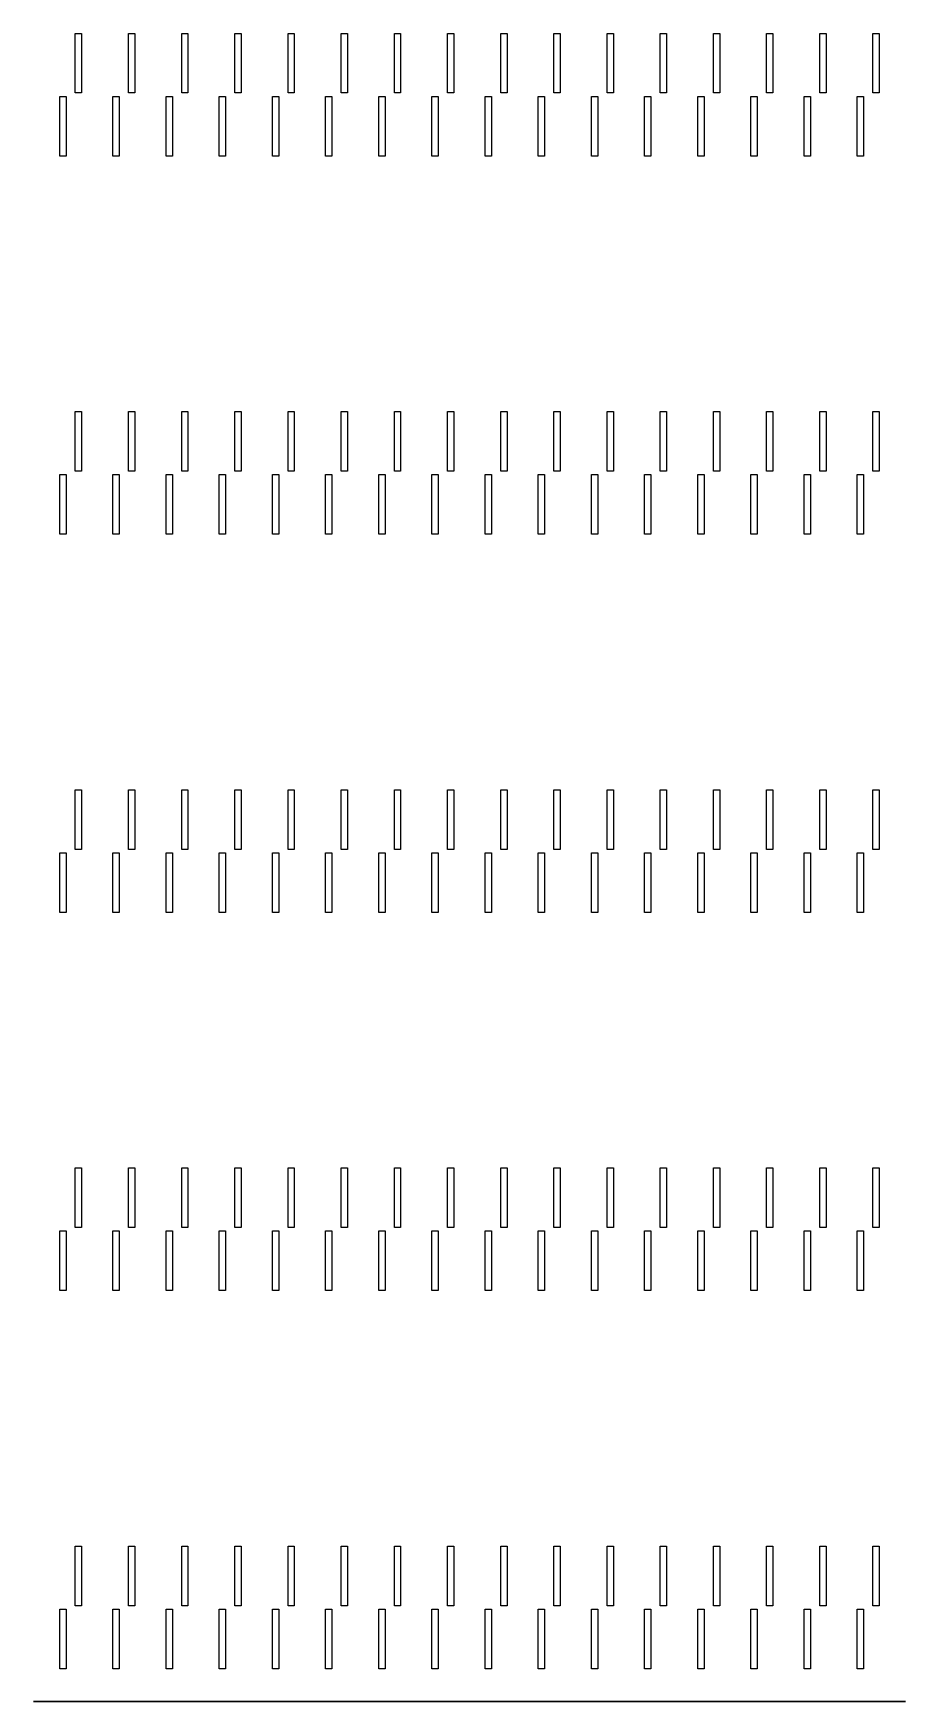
# Model space of a CAD drawing. Header units: millimetres. Extents: x 1004 to 3346, y 762 to 5240.
import ezdxf

# ---------------------------------------------------------------- set-up
doc = ezdxf.new("R2010")
doc.units = ezdxf.units.MM

msp = doc.modelspace()

# ---------------------------------------------------------------- linework, layer by layer
for p, q in [((1116.8, 5079.9), (1116.8, 5239.9)), ((1116.8, 5239.9), (1133.7, 5239.9)), ((1133.7, 5239.9), (1133.7, 5079.9)), ((1259.6, 5079.9), (1259.6, 5239.9)), ((1259.6, 5239.9), (1276.5, 5239.9)), ((1276.5, 5239.9), (1276.5, 5079.9)), ((1402.3, 5079.9), (1402.3, 5239.9)), ((1402.3, 5239.9), (1419.2, 5239.9)), ((1419.2, 5239.9), (1419.2, 5079.9)), ((1545.1, 5079.9), (1545.1, 5239.9)), ((1545.1, 5239.9), (1562, 5239.9)), ((1562, 5239.9), (1562, 5079.9)), ((1687.8, 5079.9), (1687.8, 5239.9)), ((1687.8, 5239.9), (1704.7, 5239.9)), ((1704.7, 5239.9), (1704.7, 5079.9)), ((1830.6, 5079.9), (1830.6, 5239.9)), ((1830.6, 5239.9), (1847.5, 5239.9)), ((1847.5, 5239.9), (1847.5, 5079.9)), ((1973.3, 5079.9), (1973.3, 5239.9)), ((1973.3, 5239.9), (1990.2, 5239.9)), ((1990.2, 5239.9), (1990.2, 5079.9)), ((2116.1, 5079.9), (2116.1, 5239.9)), ((2116.1, 5239.9), (2133, 5239.9)), ((2133, 5239.9), (2133, 5079.9)), ((2258.8, 5079.9), (2258.8, 5239.9)), ((2258.8, 5239.9), (2275.7, 5239.9)), ((2275.7, 5239.9), (2275.7, 5079.9)), ((2401.6, 5079.9), (2401.6, 5239.9)), ((2401.6, 5239.9), (2418.5, 5239.9)), ((2418.5, 5239.9), (2418.5, 5079.9)), ((2544.3, 5079.9), (2544.3, 5239.9)), ((2544.3, 5239.9), (2561.2, 5239.9)), ((2561.2, 5239.9), (2561.2, 5079.9)), ((2687.1, 5079.9), (2687.1, 5239.9)), ((2687.1, 5239.9), (2704, 5239.9)), ((2704, 5239.9), (2704, 5079.9)), ((2829.8, 5079.9), (2829.8, 5239.9)), ((2829.8, 5239.9), (2846.7, 5239.9)), ((2846.7, 5239.9), (2846.7, 5079.9)), ((2972.6, 5079.9), (2972.6, 5239.9)), ((2972.6, 5239.9), (2989.5, 5239.9)), ((2989.5, 5239.9), (2989.5, 5079.9)), ((3115.3, 5079.9), (3115.3, 5239.9)), ((3115.3, 5239.9), (3132.2, 5239.9)), ((3132.2, 5239.9), (3132.2, 5079.9)), ((3258.1, 5079.9), (3258.1, 5239.9)), ((3258.1, 5239.9), (3275, 5239.9)), ((3275, 5239.9), (3275, 5079.9)), ((1075, 4910.7), (1075, 5070.7)), ((1075, 5070.7), (1091.9, 5070.7)), ((1091.9, 5070.7), (1091.9, 4910.7)), ((1133.7, 5079.9), (1116.8, 5079.9)), ((1217.7, 4910.7), (1217.7, 5070.7)), ((1217.7, 5070.7), (1234.6, 5070.7)), ((1234.6, 5070.7), (1234.6, 4910.7)), ((1276.5, 5079.9), (1259.6, 5079.9)), ((1360.5, 4910.7), (1360.5, 5070.7)), ((1360.5, 5070.7), (1377.4, 5070.7)), ((1377.4, 5070.7), (1377.4, 4910.7)), ((1419.2, 5079.9), (1402.3, 5079.9)), ((1503.2, 4910.7), (1503.2, 5070.7)), ((1503.2, 5070.7), (1520.1, 5070.7)), ((1520.1, 5070.7), (1520.1, 4910.7)), ((1562, 5079.9), (1545.1, 5079.9)), ((1646, 4910.7), (1646, 5070.7)), ((1646, 5070.7), (1662.9, 5070.7)), ((1662.9, 5070.7), (1662.9, 4910.7)), ((1704.7, 5079.9), (1687.8, 5079.9)), ((1788.7, 4910.7), (1788.7, 5070.7)), ((1788.7, 5070.7), (1805.6, 5070.7)), ((1805.6, 5070.7), (1805.6, 4910.7)), ((1847.5, 5079.9), (1830.6, 5079.9)), ((1931.5, 4910.7), (1931.5, 5070.7)), ((1931.5, 5070.7), (1948.4, 5070.7)), ((1948.4, 5070.7), (1948.4, 4910.7)), ((1990.2, 5079.9), (1973.3, 5079.9)), ((2074.2, 4910.7), (2074.2, 5070.7)), ((2074.2, 5070.7), (2091.1, 5070.7)), ((2091.1, 5070.7), (2091.1, 4910.7)), ((2133, 5079.9), (2116.1, 5079.9)), ((2217, 4910.7), (2217, 5070.7)), ((2217, 5070.7), (2233.9, 5070.7)), ((2233.9, 5070.7), (2233.9, 4910.7)), ((2275.7, 5079.9), (2258.8, 5079.9)), ((2359.7, 4910.7), (2359.7, 5070.7)), ((2359.7, 5070.7), (2376.6, 5070.7)), ((2376.6, 5070.7), (2376.6, 4910.7)), ((2418.5, 5079.9), (2401.6, 5079.9)), ((2502.5, 4910.7), (2502.5, 5070.7)), ((2502.5, 5070.7), (2519.4, 5070.7)), ((2519.4, 5070.7), (2519.4, 4910.7)), ((2561.2, 5079.9), (2544.3, 5079.9)), ((2645.2, 4910.7), (2645.2, 5070.7)), ((2645.2, 5070.7), (2662.1, 5070.7)), ((2662.1, 5070.7), (2662.1, 4910.7)), ((2704, 5079.9), (2687.1, 5079.9)), ((2788, 4910.7), (2788, 5070.7)), ((2788, 5070.7), (2804.9, 5070.7)), ((2804.9, 5070.7), (2804.9, 4910.7)), ((2846.7, 5079.9), (2829.8, 5079.9)), ((2930.7, 4910.7), (2930.7, 5070.7)), ((2930.7, 5070.7), (2947.6, 5070.7)), ((2947.6, 5070.7), (2947.6, 4910.7)), ((2989.5, 5079.9), (2972.6, 5079.9)), ((3073.5, 4910.7), (3073.5, 5070.7)), ((3073.5, 5070.7), (3090.4, 5070.7)), ((3090.4, 5070.7), (3090.4, 4910.7)), ((3132.2, 5079.9), (3115.3, 5079.9)), ((3216.2, 4910.7), (3216.2, 5070.7)), ((3216.2, 5070.7), (3233.1, 5070.7)), ((3233.1, 5070.7), (3233.1, 4910.7)), ((3275, 5079.9), (3258.1, 5079.9)), ((1091.9, 4910.7), (1075, 4910.7)), ((1234.6, 4910.7), (1217.7, 4910.7)), ((1377.4, 4910.7), (1360.5, 4910.7)), ((1520.1, 4910.7), (1503.2, 4910.7)), ((1662.9, 4910.7), (1646, 4910.7)), ((1805.6, 4910.7), (1788.7, 4910.7)), ((1948.4, 4910.7), (1931.5, 4910.7)), ((2091.1, 4910.7), (2074.2, 4910.7)), ((2233.9, 4910.7), (2217, 4910.7)), ((2376.6, 4910.7), (2359.7, 4910.7)), ((2519.4, 4910.7), (2502.5, 4910.7)), ((2662.1, 4910.7), (2645.2, 4910.7)), ((2804.9, 4910.7), (2788, 4910.7)), ((2947.6, 4910.7), (2930.7, 4910.7)), ((3090.4, 4910.7), (3073.5, 4910.7)), ((3233.1, 4910.7), (3216.2, 4910.7)), ((1116.8, 4064.7), (1116.8, 4224.7)), ((1116.8, 4224.7), (1133.7, 4224.7)), ((1133.7, 4224.7), (1133.7, 4064.7)), ((1259.6, 4064.7), (1259.6, 4224.7)), ((1259.6, 4224.7), (1276.5, 4224.7)), ((1276.5, 4224.7), (1276.5, 4064.7)), ((1402.3, 4064.7), (1402.3, 4224.7)), ((1402.3, 4224.7), (1419.2, 4224.7)), ((1419.2, 4224.7), (1419.2, 4064.7)), ((1545.1, 4064.7), (1545.1, 4224.7)), ((1545.1, 4224.7), (1562, 4224.7)), ((1562, 4224.7), (1562, 4064.7)), ((1687.8, 4064.7), (1687.8, 4224.7)), ((1687.8, 4224.7), (1704.7, 4224.7)), ((1704.7, 4224.7), (1704.7, 4064.7)), ((1830.6, 4064.7), (1830.6, 4224.7)), ((1830.6, 4224.7), (1847.5, 4224.7)), ((1847.5, 4224.7), (1847.5, 4064.7)), ((1973.3, 4064.7), (1973.3, 4224.7)), ((1973.3, 4224.7), (1990.2, 4224.7)), ((1990.2, 4224.7), (1990.2, 4064.7)), ((2116.1, 4064.7), (2116.1, 4224.7)), ((2116.1, 4224.7), (2133, 4224.7)), ((2133, 4224.7), (2133, 4064.7)), ((2258.8, 4064.7), (2258.8, 4224.7)), ((2258.8, 4224.7), (2275.7, 4224.7)), ((2275.7, 4224.7), (2275.7, 4064.7)), ((2401.6, 4064.7), (2401.6, 4224.7)), ((2401.6, 4224.7), (2418.5, 4224.7)), ((2418.5, 4224.7), (2418.5, 4064.7)), ((2544.3, 4064.7), (2544.3, 4224.7)), ((2544.3, 4224.7), (2561.2, 4224.7)), ((2561.2, 4224.7), (2561.2, 4064.7)), ((2687.1, 4064.7), (2687.1, 4224.7)), ((2687.1, 4224.7), (2704, 4224.7)), ((2704, 4224.7), (2704, 4064.7)), ((2829.8, 4064.7), (2829.8, 4224.7)), ((2829.8, 4224.7), (2846.7, 4224.7)), ((2846.7, 4224.7), (2846.7, 4064.7)), ((2972.6, 4064.7), (2972.6, 4224.7)), ((2972.6, 4224.7), (2989.5, 4224.7)), ((2989.5, 4224.7), (2989.5, 4064.7)), ((3115.3, 4064.7), (3115.3, 4224.7)), ((3115.3, 4224.7), (3132.2, 4224.7)), ((3132.2, 4224.7), (3132.2, 4064.7)), ((3258.1, 4064.7), (3258.1, 4224.7)), ((3258.1, 4224.7), (3275, 4224.7)), ((3275, 4224.7), (3275, 4064.7)), ((1075, 3895.5), (1075, 4055.5)), ((1075, 4055.5), (1091.9, 4055.5)), ((1091.9, 4055.5), (1091.9, 3895.5)), ((1133.7, 4064.7), (1116.8, 4064.7)), ((1217.7, 3895.5), (1217.7, 4055.5)), ((1217.7, 4055.5), (1234.6, 4055.5)), ((1234.6, 4055.5), (1234.6, 3895.5)), ((1276.5, 4064.7), (1259.6, 4064.7)), ((1360.5, 3895.5), (1360.5, 4055.5)), ((1360.5, 4055.5), (1377.4, 4055.5)), ((1377.4, 4055.5), (1377.4, 3895.5)), ((1419.2, 4064.7), (1402.3, 4064.7)), ((1503.2, 3895.5), (1503.2, 4055.5)), ((1503.2, 4055.5), (1520.1, 4055.5)), ((1520.1, 4055.5), (1520.1, 3895.5)), ((1562, 4064.7), (1545.1, 4064.7)), ((1646, 3895.5), (1646, 4055.5)), ((1646, 4055.5), (1662.9, 4055.5)), ((1662.9, 4055.5), (1662.9, 3895.5)), ((1704.7, 4064.7), (1687.8, 4064.7)), ((1788.7, 3895.5), (1788.7, 4055.5)), ((1788.7, 4055.5), (1805.6, 4055.5)), ((1805.6, 4055.5), (1805.6, 3895.5)), ((1847.5, 4064.7), (1830.6, 4064.7)), ((1931.5, 3895.5), (1931.5, 4055.5)), ((1931.5, 4055.5), (1948.4, 4055.5)), ((1948.4, 4055.5), (1948.4, 3895.5)), ((1990.2, 4064.7), (1973.3, 4064.7)), ((2074.2, 3895.5), (2074.2, 4055.5)), ((2074.2, 4055.5), (2091.1, 4055.5)), ((2091.1, 4055.5), (2091.1, 3895.5)), ((2133, 4064.7), (2116.1, 4064.7)), ((2217, 3895.5), (2217, 4055.5)), ((2217, 4055.5), (2233.9, 4055.5)), ((2233.9, 4055.5), (2233.9, 3895.5)), ((2275.7, 4064.7), (2258.8, 4064.7)), ((2359.7, 3895.5), (2359.7, 4055.5)), ((2359.7, 4055.5), (2376.6, 4055.5)), ((2376.6, 4055.5), (2376.6, 3895.5)), ((2418.5, 4064.7), (2401.6, 4064.7)), ((2502.5, 3895.5), (2502.5, 4055.5)), ((2502.5, 4055.5), (2519.4, 4055.5)), ((2519.4, 4055.5), (2519.4, 3895.5)), ((2561.2, 4064.7), (2544.3, 4064.7)), ((2645.2, 3895.5), (2645.2, 4055.5)), ((2645.2, 4055.5), (2662.1, 4055.5)), ((2662.1, 4055.5), (2662.1, 3895.5)), ((2704, 4064.7), (2687.1, 4064.7)), ((2788, 3895.5), (2788, 4055.5)), ((2788, 4055.5), (2804.9, 4055.5)), ((2804.9, 4055.5), (2804.9, 3895.5)), ((2846.7, 4064.7), (2829.8, 4064.7)), ((2930.7, 3895.5), (2930.7, 4055.5)), ((2930.7, 4055.5), (2947.6, 4055.5)), ((2947.6, 4055.5), (2947.6, 3895.5)), ((2989.5, 4064.7), (2972.6, 4064.7)), ((3073.5, 3895.5), (3073.5, 4055.5)), ((3073.5, 4055.5), (3090.4, 4055.5)), ((3090.4, 4055.5), (3090.4, 3895.5)), ((3132.2, 4064.7), (3115.3, 4064.7)), ((3216.2, 3895.5), (3216.2, 4055.5)), ((3216.2, 4055.5), (3233.1, 4055.5)), ((3233.1, 4055.5), (3233.1, 3895.5)), ((3275, 4064.7), (3258.1, 4064.7)), ((1091.9, 3895.5), (1075, 3895.5)), ((1234.6, 3895.5), (1217.7, 3895.5)), ((1377.4, 3895.5), (1360.5, 3895.5)), ((1520.1, 3895.5), (1503.2, 3895.5)), ((1662.9, 3895.5), (1646, 3895.5)), ((1805.6, 3895.5), (1788.7, 3895.5)), ((1948.4, 3895.5), (1931.5, 3895.5)), ((2091.1, 3895.5), (2074.2, 3895.5)), ((2233.9, 3895.5), (2217, 3895.5)), ((2376.6, 3895.5), (2359.7, 3895.5)), ((2519.4, 3895.5), (2502.5, 3895.5)), ((2662.1, 3895.5), (2645.2, 3895.5)), ((2804.9, 3895.5), (2788, 3895.5)), ((2947.6, 3895.5), (2930.7, 3895.5)), ((3090.4, 3895.5), (3073.5, 3895.5)), ((3233.1, 3895.5), (3216.2, 3895.5)), ((1116.8, 3049.5), (1116.8, 3209.5)), ((1116.8, 3209.5), (1133.7, 3209.5)), ((1133.7, 3209.5), (1133.7, 3049.5)), ((1259.6, 3049.5), (1259.6, 3209.5)), ((1259.6, 3209.5), (1276.5, 3209.5)), ((1276.5, 3209.5), (1276.5, 3049.5)), ((1402.3, 3049.5), (1402.3, 3209.5)), ((1402.3, 3209.5), (1419.2, 3209.5)), ((1419.2, 3209.5), (1419.2, 3049.5)), ((1545.1, 3049.5), (1545.1, 3209.5)), ((1545.1, 3209.5), (1562, 3209.5)), ((1562, 3209.5), (1562, 3049.5)), ((1687.8, 3049.5), (1687.8, 3209.5)), ((1687.8, 3209.5), (1704.7, 3209.5)), ((1704.7, 3209.5), (1704.7, 3049.5)), ((1830.6, 3049.5), (1830.6, 3209.5)), ((1830.6, 3209.5), (1847.5, 3209.5)), ((1847.5, 3209.5), (1847.5, 3049.5)), ((1973.3, 3049.5), (1973.3, 3209.5)), ((1973.3, 3209.5), (1990.2, 3209.5)), ((1990.2, 3209.5), (1990.2, 3049.5)), ((2116.1, 3049.5), (2116.1, 3209.5)), ((2116.1, 3209.5), (2133, 3209.5)), ((2133, 3209.5), (2133, 3049.5)), ((2258.8, 3049.5), (2258.8, 3209.5)), ((2258.8, 3209.5), (2275.7, 3209.5)), ((2275.7, 3209.5), (2275.7, 3049.5)), ((2401.6, 3049.5), (2401.6, 3209.5)), ((2401.6, 3209.5), (2418.5, 3209.5)), ((2418.5, 3209.5), (2418.5, 3049.5)), ((2544.3, 3049.5), (2544.3, 3209.5)), ((2544.3, 3209.5), (2561.2, 3209.5)), ((2561.2, 3209.5), (2561.2, 3049.5)), ((2687.1, 3049.5), (2687.1, 3209.5)), ((2687.1, 3209.5), (2704, 3209.5)), ((2704, 3209.5), (2704, 3049.5)), ((2829.8, 3049.5), (2829.8, 3209.5)), ((2829.8, 3209.5), (2846.7, 3209.5)), ((2846.7, 3209.5), (2846.7, 3049.5)), ((2972.6, 3049.5), (2972.6, 3209.5)), ((2972.6, 3209.5), (2989.5, 3209.5)), ((2989.5, 3209.5), (2989.5, 3049.5)), ((3115.3, 3049.5), (3115.3, 3209.5)), ((3115.3, 3209.5), (3132.2, 3209.5)), ((3132.2, 3209.5), (3132.2, 3049.5)), ((3258.1, 3049.5), (3258.1, 3209.5)), ((3258.1, 3209.5), (3275, 3209.5)), ((3275, 3209.5), (3275, 3049.5)), ((1133.7, 3049.5), (1116.8, 3049.5)), ((1276.5, 3049.5), (1259.6, 3049.5)), ((1419.2, 3049.5), (1402.3, 3049.5)), ((1562, 3049.5), (1545.1, 3049.5)), ((1704.7, 3049.5), (1687.8, 3049.5)), ((1847.5, 3049.5), (1830.6, 3049.5)), ((1990.2, 3049.5), (1973.3, 3049.5)), ((2133, 3049.5), (2116.1, 3049.5)), ((2275.7, 3049.5), (2258.8, 3049.5)), ((2418.5, 3049.5), (2401.6, 3049.5)), ((2561.2, 3049.5), (2544.3, 3049.5)), ((2704, 3049.5), (2687.1, 3049.5)), ((2846.7, 3049.5), (2829.8, 3049.5)), ((2989.5, 3049.5), (2972.6, 3049.5)), ((3132.2, 3049.5), (3115.3, 3049.5)), ((3275, 3049.5), (3258.1, 3049.5)), ((1075, 2880.3), (1075, 3040.3)), ((1075, 3040.3), (1091.9, 3040.3)), ((1091.9, 3040.3), (1091.9, 2880.3)), ((1217.7, 2880.3), (1217.7, 3040.3)), ((1217.7, 3040.3), (1234.6, 3040.3)), ((1234.6, 3040.3), (1234.6, 2880.3)), ((1360.5, 2880.3), (1360.5, 3040.3)), ((1360.5, 3040.3), (1377.4, 3040.3)), ((1377.4, 3040.3), (1377.4, 2880.3)), ((1503.2, 2880.3), (1503.2, 3040.3)), ((1503.2, 3040.3), (1520.1, 3040.3)), ((1520.1, 3040.3), (1520.1, 2880.3)), ((1646, 2880.3), (1646, 3040.3)), ((1646, 3040.3), (1662.9, 3040.3)), ((1662.9, 3040.3), (1662.9, 2880.3)), ((1788.7, 2880.3), (1788.7, 3040.3)), ((1788.7, 3040.3), (1805.6, 3040.3)), ((1805.6, 3040.3), (1805.6, 2880.3)), ((1931.5, 2880.3), (1931.5, 3040.3)), ((1931.5, 3040.3), (1948.4, 3040.3)), ((1948.4, 3040.3), (1948.4, 2880.3)), ((2074.2, 2880.3), (2074.2, 3040.3)), ((2074.2, 3040.3), (2091.1, 3040.3)), ((2091.1, 3040.3), (2091.1, 2880.3)), ((2217, 2880.3), (2217, 3040.3)), ((2217, 3040.3), (2233.9, 3040.3)), ((2233.9, 3040.3), (2233.9, 2880.3)), ((2359.7, 2880.3), (2359.7, 3040.3)), ((2359.7, 3040.3), (2376.6, 3040.3)), ((2376.6, 3040.3), (2376.6, 2880.3)), ((2502.5, 2880.3), (2502.5, 3040.3)), ((2502.5, 3040.3), (2519.4, 3040.3)), ((2519.4, 3040.3), (2519.4, 2880.3)), ((2645.2, 2880.3), (2645.2, 3040.3)), ((2645.2, 3040.3), (2662.1, 3040.3)), ((2662.1, 3040.3), (2662.1, 2880.3)), ((2788, 2880.3), (2788, 3040.3)), ((2788, 3040.3), (2804.9, 3040.3)), ((2804.9, 3040.3), (2804.9, 2880.3)), ((2930.7, 2880.3), (2930.7, 3040.3)), ((2930.7, 3040.3), (2947.6, 3040.3)), ((2947.6, 3040.3), (2947.6, 2880.3)), ((3073.5, 2880.3), (3073.5, 3040.3)), ((3073.5, 3040.3), (3090.4, 3040.3)), ((3090.4, 3040.3), (3090.4, 2880.3)), ((3216.2, 2880.3), (3216.2, 3040.3)), ((3216.2, 3040.3), (3233.1, 3040.3)), ((3233.1, 3040.3), (3233.1, 2880.3)), ((1091.9, 2880.3), (1075, 2880.3)), ((1234.6, 2880.3), (1217.7, 2880.3)), ((1377.4, 2880.3), (1360.5, 2880.3)), ((1520.1, 2880.3), (1503.2, 2880.3)), ((1662.9, 2880.3), (1646, 2880.3)), ((1805.6, 2880.3), (1788.7, 2880.3)), ((1948.4, 2880.3), (1931.5, 2880.3)), ((2091.1, 2880.3), (2074.2, 2880.3)), ((2233.9, 2880.3), (2217, 2880.3)), ((2376.6, 2880.3), (2359.7, 2880.3)), ((2519.4, 2880.3), (2502.5, 2880.3)), ((2662.1, 2880.3), (2645.2, 2880.3)), ((2804.9, 2880.3), (2788, 2880.3)), ((2947.6, 2880.3), (2930.7, 2880.3)), ((3090.4, 2880.3), (3073.5, 2880.3)), ((3233.1, 2880.3), (3216.2, 2880.3)), ((1116.8, 2034.3), (1116.8, 2194.3)), ((1116.8, 2194.3), (1133.7, 2194.3)), ((1133.7, 2194.3), (1133.7, 2034.3)), ((1259.6, 2034.3), (1259.6, 2194.3)), ((1259.6, 2194.3), (1276.5, 2194.3)), ((1276.5, 2194.3), (1276.5, 2034.3)), ((1402.3, 2034.3), (1402.3, 2194.3)), ((1402.3, 2194.3), (1419.2, 2194.3)), ((1419.2, 2194.3), (1419.2, 2034.3)), ((1545.1, 2034.3), (1545.1, 2194.3)), ((1545.1, 2194.3), (1562, 2194.3)), ((1562, 2194.3), (1562, 2034.3)), ((1687.8, 2034.3), (1687.8, 2194.3)), ((1687.8, 2194.3), (1704.7, 2194.3)), ((1704.7, 2194.3), (1704.7, 2034.3)), ((1830.6, 2034.3), (1830.6, 2194.3)), ((1830.6, 2194.3), (1847.5, 2194.3)), ((1847.5, 2194.3), (1847.5, 2034.3)), ((1973.3, 2034.3), (1973.3, 2194.3)), ((1973.3, 2194.3), (1990.2, 2194.3)), ((1990.2, 2194.3), (1990.2, 2034.3)), ((2116.1, 2034.3), (2116.1, 2194.3)), ((2116.1, 2194.3), (2133, 2194.3)), ((2133, 2194.3), (2133, 2034.3)), ((2258.8, 2034.3), (2258.8, 2194.3)), ((2258.8, 2194.3), (2275.7, 2194.3)), ((2275.7, 2194.3), (2275.7, 2034.3)), ((2401.6, 2034.3), (2401.6, 2194.3)), ((2401.6, 2194.3), (2418.5, 2194.3)), ((2418.5, 2194.3), (2418.5, 2034.3)), ((2544.3, 2034.3), (2544.3, 2194.3)), ((2544.3, 2194.3), (2561.2, 2194.3)), ((2561.2, 2194.3), (2561.2, 2034.3)), ((2687.1, 2034.3), (2687.1, 2194.3)), ((2687.1, 2194.3), (2704, 2194.3)), ((2704, 2194.3), (2704, 2034.3)), ((2829.8, 2034.3), (2829.8, 2194.3)), ((2829.8, 2194.3), (2846.7, 2194.3)), ((2846.7, 2194.3), (2846.7, 2034.3)), ((2972.6, 2034.3), (2972.6, 2194.3)), ((2972.6, 2194.3), (2989.5, 2194.3)), ((2989.5, 2194.3), (2989.5, 2034.3)), ((3115.3, 2034.3), (3115.3, 2194.3)), ((3115.3, 2194.3), (3132.2, 2194.3)), ((3132.2, 2194.3), (3132.2, 2034.3)), ((3258.1, 2034.3), (3258.1, 2194.3)), ((3258.1, 2194.3), (3275, 2194.3)), ((3275, 2194.3), (3275, 2034.3)), ((1075, 1865.1), (1075, 2025.1)), ((1075, 2025.1), (1091.9, 2025.1)), ((1091.9, 2025.1), (1091.9, 1865.1)), ((1133.7, 2034.3), (1116.8, 2034.3)), ((1217.7, 1865.1), (1217.7, 2025.1)), ((1217.7, 2025.1), (1234.6, 2025.1)), ((1234.6, 2025.1), (1234.6, 1865.1)), ((1276.5, 2034.3), (1259.6, 2034.3)), ((1360.5, 1865.1), (1360.5, 2025.1)), ((1360.5, 2025.1), (1377.4, 2025.1)), ((1377.4, 2025.1), (1377.4, 1865.1)), ((1419.2, 2034.3), (1402.3, 2034.3)), ((1503.2, 1865.1), (1503.2, 2025.1)), ((1503.2, 2025.1), (1520.1, 2025.1)), ((1520.1, 2025.1), (1520.1, 1865.1)), ((1562, 2034.3), (1545.1, 2034.3)), ((1646, 1865.1), (1646, 2025.1)), ((1646, 2025.1), (1662.9, 2025.1)), ((1662.9, 2025.1), (1662.9, 1865.1)), ((1704.7, 2034.3), (1687.8, 2034.3)), ((1788.7, 1865.1), (1788.7, 2025.1)), ((1788.7, 2025.1), (1805.6, 2025.1)), ((1805.6, 2025.1), (1805.6, 1865.1)), ((1847.5, 2034.3), (1830.6, 2034.3)), ((1931.5, 1865.1), (1931.5, 2025.1)), ((1931.5, 2025.1), (1948.4, 2025.1)), ((1948.4, 2025.1), (1948.4, 1865.1)), ((1990.2, 2034.3), (1973.3, 2034.3)), ((2074.2, 1865.1), (2074.2, 2025.1)), ((2074.2, 2025.1), (2091.1, 2025.1)), ((2091.1, 2025.1), (2091.1, 1865.1)), ((2133, 2034.3), (2116.1, 2034.3)), ((2217, 1865.1), (2217, 2025.1)), ((2217, 2025.1), (2233.9, 2025.1)), ((2233.9, 2025.1), (2233.9, 1865.1)), ((2275.7, 2034.3), (2258.8, 2034.3)), ((2359.7, 1865.1), (2359.7, 2025.1)), ((2359.7, 2025.1), (2376.6, 2025.1)), ((2376.6, 2025.1), (2376.6, 1865.1)), ((2418.5, 2034.3), (2401.6, 2034.3)), ((2502.5, 1865.1), (2502.5, 2025.1)), ((2502.5, 2025.1), (2519.4, 2025.1)), ((2519.4, 2025.1), (2519.4, 1865.1)), ((2561.2, 2034.3), (2544.3, 2034.3)), ((2645.2, 1865.1), (2645.2, 2025.1)), ((2645.2, 2025.1), (2662.1, 2025.1)), ((2662.1, 2025.1), (2662.1, 1865.1)), ((2704, 2034.3), (2687.1, 2034.3)), ((2788, 1865.1), (2788, 2025.1)), ((2788, 2025.1), (2804.9, 2025.1)), ((2804.9, 2025.1), (2804.9, 1865.1)), ((2846.7, 2034.3), (2829.8, 2034.3)), ((2930.7, 1865.1), (2930.7, 2025.1)), ((2930.7, 2025.1), (2947.6, 2025.1)), ((2947.6, 2025.1), (2947.6, 1865.1)), ((2989.5, 2034.3), (2972.6, 2034.3)), ((3073.5, 1865.1), (3073.5, 2025.1)), ((3073.5, 2025.1), (3090.4, 2025.1)), ((3090.4, 2025.1), (3090.4, 1865.1)), ((3132.2, 2034.3), (3115.3, 2034.3)), ((3216.2, 1865.1), (3216.2, 2025.1)), ((3216.2, 2025.1), (3233.1, 2025.1)), ((3233.1, 2025.1), (3233.1, 1865.1)), ((3275, 2034.3), (3258.1, 2034.3)), ((1091.9, 1865.1), (1075, 1865.1)), ((1234.6, 1865.1), (1217.7, 1865.1)), ((1377.4, 1865.1), (1360.5, 1865.1)), ((1520.1, 1865.1), (1503.2, 1865.1)), ((1662.9, 1865.1), (1646, 1865.1)), ((1805.6, 1865.1), (1788.7, 1865.1)), ((1948.4, 1865.1), (1931.5, 1865.1)), ((2091.1, 1865.1), (2074.2, 1865.1)), ((2233.9, 1865.1), (2217, 1865.1)), ((2376.6, 1865.1), (2359.7, 1865.1)), ((2519.4, 1865.1), (2502.5, 1865.1)), ((2662.1, 1865.1), (2645.2, 1865.1)), ((2804.9, 1865.1), (2788, 1865.1)), ((2947.6, 1865.1), (2930.7, 1865.1)), ((3090.4, 1865.1), (3073.5, 1865.1)), ((3233.1, 1865.1), (3216.2, 1865.1)), ((1116.8, 1019.1), (1116.8, 1179.1)), ((1116.8, 1179.1), (1133.7, 1179.1)), ((1133.7, 1179.1), (1133.7, 1019.1)), ((1259.6, 1019.1), (1259.6, 1179.1)), ((1259.6, 1179.1), (1276.5, 1179.1)), ((1276.5, 1179.1), (1276.5, 1019.1)), ((1402.3, 1019.1), (1402.3, 1179.1)), ((1402.3, 1179.1), (1419.2, 1179.1)), ((1419.2, 1179.1), (1419.2, 1019.1)), ((1545.1, 1019.1), (1545.1, 1179.1)), ((1545.1, 1179.1), (1562, 1179.1)), ((1562, 1179.1), (1562, 1019.1)), ((1687.8, 1019.1), (1687.8, 1179.1)), ((1687.8, 1179.1), (1704.7, 1179.1)), ((1704.7, 1179.1), (1704.7, 1019.1)), ((1830.6, 1019.1), (1830.6, 1179.1)), ((1830.6, 1179.1), (1847.5, 1179.1)), ((1847.5, 1179.1), (1847.5, 1019.1)), ((1973.3, 1019.1), (1973.3, 1179.1)), ((1973.3, 1179.1), (1990.2, 1179.1)), ((1990.2, 1179.1), (1990.2, 1019.1)), ((2116.1, 1019.1), (2116.1, 1179.1)), ((2116.1, 1179.1), (2133, 1179.1)), ((2133, 1179.1), (2133, 1019.1)), ((2258.8, 1019.1), (2258.8, 1179.1)), ((2258.8, 1179.1), (2275.7, 1179.1)), ((2275.7, 1179.1), (2275.7, 1019.1)), ((2401.6, 1019.1), (2401.6, 1179.1)), ((2401.6, 1179.1), (2418.5, 1179.1)), ((2418.5, 1179.1), (2418.5, 1019.1)), ((2544.3, 1019.1), (2544.3, 1179.1)), ((2544.3, 1179.1), (2561.2, 1179.1)), ((2561.2, 1179.1), (2561.2, 1019.1)), ((2687.1, 1019.1), (2687.1, 1179.1)), ((2687.1, 1179.1), (2704, 1179.1)), ((2704, 1179.1), (2704, 1019.1)), ((2829.8, 1019.1), (2829.8, 1179.1)), ((2829.8, 1179.1), (2846.7, 1179.1)), ((2846.7, 1179.1), (2846.7, 1019.1)), ((2972.6, 1019.1), (2972.6, 1179.1)), ((2972.6, 1179.1), (2989.5, 1179.1)), ((2989.5, 1179.1), (2989.5, 1019.1)), ((3115.3, 1019.1), (3115.3, 1179.1)), ((3115.3, 1179.1), (3132.2, 1179.1)), ((3132.2, 1179.1), (3132.2, 1019.1)), ((3258.1, 1019.1), (3258.1, 1179.1)), ((3258.1, 1179.1), (3275, 1179.1)), ((3275, 1179.1), (3275, 1019.1)), ((1075, 849.9), (1075, 1009.9)), ((1075, 1009.9), (1091.9, 1009.9)), ((1091.9, 1009.9), (1091.9, 849.9)), ((1133.7, 1019.1), (1116.8, 1019.1)), ((1217.7, 849.9), (1217.7, 1009.9)), ((1217.7, 1009.9), (1234.6, 1009.9)), ((1234.6, 1009.9), (1234.6, 849.9)), ((1276.5, 1019.1), (1259.6, 1019.1)), ((1360.5, 849.9), (1360.5, 1009.9)), ((1360.5, 1009.9), (1377.4, 1009.9)), ((1377.4, 1009.9), (1377.4, 849.9)), ((1419.2, 1019.1), (1402.3, 1019.1)), ((1503.2, 849.9), (1503.2, 1009.9)), ((1503.2, 1009.9), (1520.1, 1009.9)), ((1520.1, 1009.9), (1520.1, 849.9)), ((1562, 1019.1), (1545.1, 1019.1)), ((1646, 849.9), (1646, 1009.9)), ((1646, 1009.9), (1662.9, 1009.9)), ((1662.9, 1009.9), (1662.9, 849.9)), ((1704.7, 1019.1), (1687.8, 1019.1)), ((1788.7, 849.9), (1788.7, 1009.9)), ((1788.7, 1009.9), (1805.6, 1009.9)), ((1805.6, 1009.9), (1805.6, 849.9)), ((1847.5, 1019.1), (1830.6, 1019.1)), ((1931.5, 849.9), (1931.5, 1009.9)), ((1931.5, 1009.9), (1948.4, 1009.9)), ((1948.4, 1009.9), (1948.4, 849.9)), ((1990.2, 1019.1), (1973.3, 1019.1)), ((2074.2, 849.9), (2074.2, 1009.9)), ((2074.2, 1009.9), (2091.1, 1009.9)), ((2091.1, 1009.9), (2091.1, 849.9)), ((2133, 1019.1), (2116.1, 1019.1)), ((2217, 849.9), (2217, 1009.9)), ((2217, 1009.9), (2233.9, 1009.9)), ((2233.9, 1009.9), (2233.9, 849.9)), ((2275.7, 1019.1), (2258.8, 1019.1)), ((2359.7, 849.9), (2359.7, 1009.9)), ((2359.7, 1009.9), (2376.6, 1009.9)), ((2376.6, 1009.9), (2376.6, 849.9)), ((2418.5, 1019.1), (2401.6, 1019.1)), ((2502.5, 849.9), (2502.5, 1009.9)), ((2502.5, 1009.9), (2519.4, 1009.9)), ((2519.4, 1009.9), (2519.4, 849.9)), ((2561.2, 1019.1), (2544.3, 1019.1)), ((2645.2, 849.9), (2645.2, 1009.9)), ((2645.2, 1009.9), (2662.1, 1009.9)), ((2662.1, 1009.9), (2662.1, 849.9)), ((2704, 1019.1), (2687.1, 1019.1)), ((2788, 849.9), (2788, 1009.9)), ((2788, 1009.9), (2804.9, 1009.9)), ((2804.9, 1009.9), (2804.9, 849.9)), ((2846.7, 1019.1), (2829.8, 1019.1)), ((2930.7, 849.9), (2930.7, 1009.9)), ((2930.7, 1009.9), (2947.6, 1009.9)), ((2947.6, 1009.9), (2947.6, 849.9)), ((2989.5, 1019.1), (2972.6, 1019.1)), ((3073.5, 849.9), (3073.5, 1009.9)), ((3073.5, 1009.9), (3090.4, 1009.9)), ((3090.4, 1009.9), (3090.4, 849.9)), ((3132.2, 1019.1), (3115.3, 1019.1)), ((3216.2, 849.9), (3216.2, 1009.9)), ((3216.2, 1009.9), (3233.1, 1009.9)), ((3233.1, 1009.9), (3233.1, 849.9)), ((3275, 1019.1), (3258.1, 1019.1)), ((1091.9, 849.9), (1075, 849.9)), ((1234.6, 849.9), (1217.7, 849.9)), ((1377.4, 849.9), (1360.5, 849.9)), ((1520.1, 849.9), (1503.2, 849.9)), ((1662.9, 849.9), (1646, 849.9)), ((1805.6, 849.9), (1788.7, 849.9)), ((1948.4, 849.9), (1931.5, 849.9)), ((2091.1, 849.9), (2074.2, 849.9)), ((2233.9, 849.9), (2217, 849.9)), ((2376.6, 849.9), (2359.7, 849.9)), ((2519.4, 849.9), (2502.5, 849.9)), ((2662.1, 849.9), (2645.2, 849.9)), ((2804.9, 849.9), (2788, 849.9)), ((2947.6, 849.9), (2930.7, 849.9)), ((3090.4, 849.9), (3073.5, 849.9)), ((3233.1, 849.9), (3216.2, 849.9)), ((1004.1, 761.7), (3345.9, 761.7))]:
    msp.add_line(p, q)
at = {"extrusion": (0, -1, 0)}
for p, q in [((1004.1, 761.7), (1004.1, 761.7, -67)), ((1004.1, 761.7, -67), (1061.9, 761.7, -67)), ((3345.9, 761.7), (1004.1, 761.7)), ((1061.9, 761.7, -67), (1061.9, 761.7, -50)), ((1061.9, 761.7, -50), (1146.9, 761.7, -50)), ((1146.9, 761.7, -50), (1146.9, 761.7, -67)), ((1146.9, 761.7, -67), (1204.6, 761.7, -67)), ((1204.6, 761.7, -67), (1204.6, 761.7, -50)), ((1204.6, 761.7, -50), (1289.6, 761.7, -50)), ((1289.6, 761.7, -50), (1289.6, 761.7, -67)), ((1289.6, 761.7, -67), (1347.4, 761.7, -67)), ((1347.4, 761.7, -67), (1347.4, 761.7, -50)), ((1347.4, 761.7, -50), (1432.4, 761.7, -50)), ((1432.4, 761.7, -50), (1432.4, 761.7, -67)), ((1432.4, 761.7, -67), (1490.1, 761.7, -67)), ((1490.1, 761.7, -67), (1490.1, 761.7, -50)), ((1490.1, 761.7, -50), (1575.1, 761.7, -50)), ((1575.1, 761.7, -50), (1575.1, 761.7, -67)), ((1575.1, 761.7, -67), (1632.9, 761.7, -67)), ((1632.9, 761.7, -67), (1632.9, 761.7, -50)), ((1632.9, 761.7, -50), (1717.9, 761.7, -50)), ((1717.9, 761.7, -50), (1717.9, 761.7, -67)), ((1717.9, 761.7, -67), (1775.6, 761.7, -67)), ((1775.6, 761.7, -67), (1775.6, 761.7, -50)), ((1775.6, 761.7, -50), (1860.6, 761.7, -50)), ((1860.6, 761.7, -50), (1860.6, 761.7, -67)), ((1860.6, 761.7, -67), (1918.4, 761.7, -67)), ((1918.4, 761.7, -67), (1918.4, 761.7, -50)), ((1918.4, 761.7, -50), (2003.4, 761.7, -50)), ((2003.4, 761.7, -50), (2003.4, 761.7, -67)), ((2003.4, 761.7, -67), (2061.1, 761.7, -67)), ((2061.1, 761.7, -67), (2061.1, 761.7, -50)), ((2061.1, 761.7, -50), (2146.1, 761.7, -50)), ((2146.1, 761.7, -50), (2146.1, 761.7, -67)), ((2146.1, 761.7, -67), (2203.9, 761.7, -67)), ((2203.9, 761.7, -67), (2203.9, 761.7, -50)), ((2203.9, 761.7, -50), (2288.9, 761.7, -50)), ((2288.9, 761.7, -50), (2288.9, 761.7, -67)), ((2288.9, 761.7, -67), (2346.6, 761.7, -67)), ((2346.6, 761.7, -67), (2346.6, 761.7, -50)), ((2346.6, 761.7, -50), (2431.6, 761.7, -50)), ((2431.6, 761.7, -50), (2431.6, 761.7, -67)), ((2431.6, 761.7, -67), (2489.4, 761.7, -67)), ((2489.4, 761.7, -67), (2489.4, 761.7, -50)), ((2489.4, 761.7, -50), (2574.4, 761.7, -50)), ((2574.4, 761.7, -50), (2574.4, 761.7, -67)), ((2574.4, 761.7, -67), (2632.1, 761.7, -67)), ((2632.1, 761.7, -67), (2632.1, 761.7, -50)), ((2632.1, 761.7, -50), (2717.1, 761.7, -50)), ((2717.1, 761.7, -50), (2717.1, 761.7, -67)), ((2717.1, 761.7, -67), (2774.9, 761.7, -67)), ((2774.9, 761.7, -67), (2774.9, 761.7, -50)), ((2774.9, 761.7, -50), (2859.9, 761.7, -50)), ((2859.9, 761.7, -50), (2859.9, 761.7, -67)), ((2859.9, 761.7, -67), (2917.6, 761.7, -67)), ((2917.6, 761.7, -67), (2917.6, 761.7, -50)), ((2917.6, 761.7, -50), (3002.6, 761.7, -50)), ((3002.6, 761.7, -50), (3002.6, 761.7, -67)), ((3002.6, 761.7, -67), (3060.4, 761.7, -67)), ((3060.4, 761.7, -67), (3060.4, 761.7, -50)), ((3060.4, 761.7, -50), (3145.4, 761.7, -50)), ((3145.4, 761.7, -50), (3145.4, 761.7, -67)), ((3145.4, 761.7, -67), (3203.1, 761.7, -67)), ((3203.1, 761.7, -67), (3203.1, 761.7, -50)), ((3203.1, 761.7, -50), (3288.1, 761.7, -50)), ((3288.1, 761.7, -50), (3288.1, 761.7, -67)), ((3288.1, 761.7, -67), (3345.9, 761.7, -67)), ((3345.9, 761.7, -67), (3345.9, 761.7))]:
    msp.add_line(p, q, dxfattribs=at)

doc.saveas('drawing.dxf')
